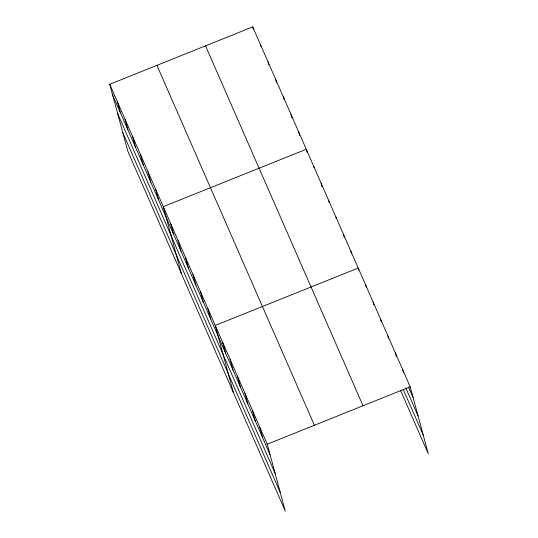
<?xml version="1.0" encoding="UTF-8"?>
<svg xmlns="http://www.w3.org/2000/svg" width="538" height="538" viewBox="0 0 538 538"><rect width="100%" height="100%" fill="white"/><g stroke="black" fill="none" stroke-linecap="round" stroke-linejoin="round"><path stroke-width="0.81" d="M109.745 84.278L267.231 444.206L285.281 511.1L127.795 151.178L109.745 84.278L252.719 26.9L410.205 386.822L428.255 453.722L400.494 390.272M267.231 444.206L410.205 386.822M408.55 387.111L413.07 397.441M405.813 387.979L418.08 416.009M403.231 389.404L423.245 435.148M205.536 45.838L363.022 405.76M156.928 65.347L314.414 425.269M112.61 94.896L270.096 454.818M117.62 113.471L275.106 473.393M122.785 132.604L280.271 492.526M402.78 369.855L403.594 372.888M395.356 352.888L396.378 356.681M387.932 335.92L388.544 338.194M380.709 319.713L381.321 321.986M373.083 301.986L373.897 305.019M365.658 285.019L366.27 287.292M358.846 270.325L358.234 268.052L215.261 325.429L233.31 392.323M350.81 251.078L351.422 253.358M343.385 234.111L344.206 237.144M335.961 217.144L336.371 218.663M328.536 200.176L329.148 202.449M321.112 183.209L322.134 187.002M313.688 166.242L314.098 167.755M307.084 152.308L306.263 149.275L163.29 206.653L181.34 273.553M298.617 131.79L299.639 135.583M290.964 114.312L291.986 118.098M283.318 96.827L283.929 99.1M275.664 79.348L276.485 82.381M268.018 61.863L268.832 64.896M260.365 44.385L260.984 46.658M252.719 26.9L253.331 29.173M259.807 427.239L262.672 437.851M252.383 410.265L255.247 420.884M244.958 393.298L247.823 403.917M237.534 376.331L240.399 386.95M230.109 359.364L232.974 369.983M222.685 342.397L225.55 353.009M207.836 308.462L210.701 319.074M200.412 291.495L203.277 302.107M192.987 274.528L195.852 285.14M185.563 257.561L188.428 268.173M178.139 240.587L181.003 251.206M170.714 223.62L173.579 234.238M155.643 189.174L158.508 199.786M147.99 171.689L150.855 182.308M140.344 154.211L143.209 164.823M132.698 136.726L135.556 147.338M125.045 119.248L127.909 129.86M117.398 101.763L120.263 112.375"/></g></svg>
